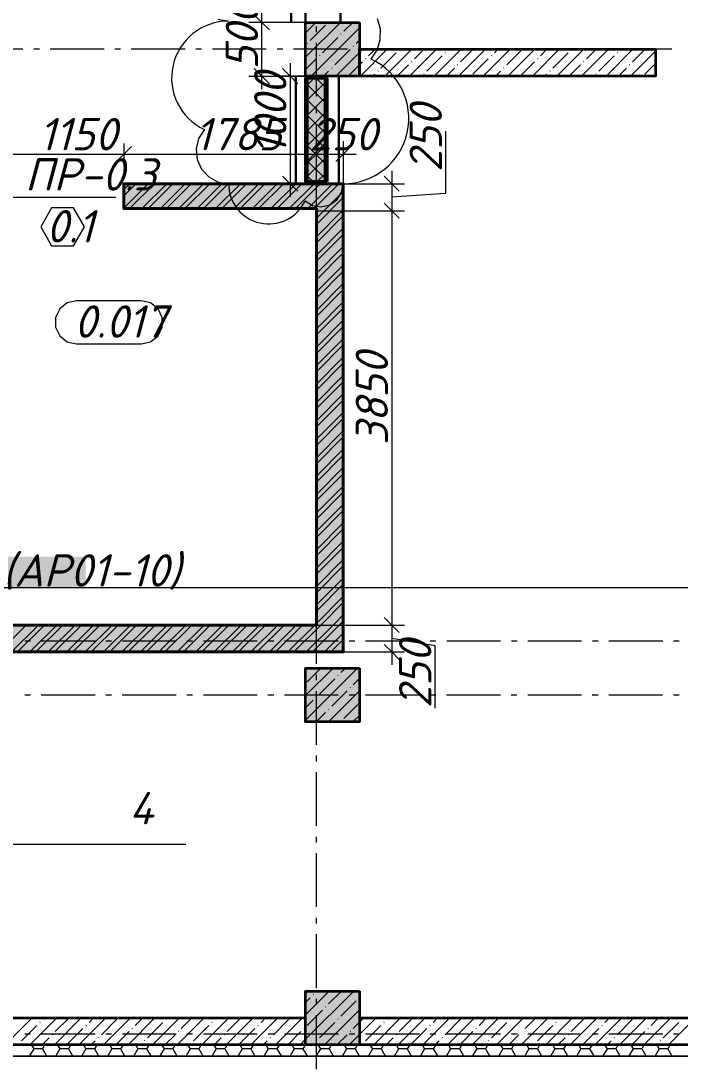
# Model space of a CAD drawing. Header units: millimetres. Extents: x -81576 to 1046824, y -248937 to 691537.
# Drawn here: x 189552 to 195671, y 535596 to 545334 of the extents above; entities that cross this region are included whole.
import ezdxf

# ---------------------------------------------------------------- set-up
doc = ezdxf.new("R2010")
doc.units = ezdxf.units.MM
for name, color, linetype, lineweight in [('0)', 6, 'Continuous', 30), ('0) расчет', 172, 'Continuous', 30), ('0) факт', 80, 'Continuous', 30), ('0.2) Шпаклевка подвала и баз и фин', 5, 'Continuous', 30)]:
    doc.layers.add(name, color=color, linetype=linetype, lineweight=lineweight)
doc.layers.add('PDF _Геометрия', color=7, linetype='Continuous', true_color=0x1d1d1d)
doc.layers.add('PDF _Сплошная заливка', color=7, linetype='Continuous', true_color=0xffffff)
doc.layers.add('PDF _Текст', color=7, linetype='Continuous')
doc.styles.add('PDF ISOCPEUR Italic', font='isocpeui.ttf')

msp = doc.modelspace()

# ---------------------------------------------------------------- hatches: boundary and pattern name
at = {"layer": '0)', "transparency": 33554559}
for points in [[(192207, 543841.5), (192207, 544801.5), (192194.5, 544801.5), (192194.5, 543841.5)], [(192219.5, 543841.5), (192219.5, 544801.5), (192207, 544801.5), (192207, 543841.5)], [(192369.5, 543841.5), (192369.5, 544801.5), (192219.5, 544801.5), (192219.5, 543841.5)], [(192382, 543841.5), (192382, 544801.5), (192369.5, 544801.5), (192369.5, 543841.5)], [(192394.5, 543841.5), (192394.5, 544801.5), (192382, 544801.5), (192382, 543841.5)]]:
    msp.add_hatch(color=256, dxfattribs=at).paths.add_polyline_path(points)
at = {"layer": 'PDF _Сплошная заливка', "true_color": 0x636466, "transparency": 33554559}
for points in [[(192194.5, 544821.5), (192694.5, 544821.5), (192694.5, 545321.5), (192194.5, 545321.5)], [(192294.5, 543591.5), (192294.5, 543821.5), (190508.1, 543821.5), (190508.1, 543591.5)], [(192294.5, 539721.5), (192544.5, 539721.5), (192544.5, 543821.5), (192294.5, 543821.5)], [(192544.5, 539471.5), (192544.5, 539721.5), (188194.5, 539721.5), (188194.5, 539471.5)], [(192194.5, 538821.5), (192694.5, 538821.5), (192694.5, 539321.5), (192194.5, 539321.5)], [(192194.5, 535821.5), (192694.5, 535821.5), (192694.5, 536321.5), (192194.5, 536321.5)]]:
    msp.add_hatch(color=251, dxfattribs=at).paths.add_polyline_path(points)

# ---------------------------------------------------------------- linework, layer by layer
at = {"layer": '0)', "lineweight": 9}
for points in [[(192294.5, 544631.5), (192294.5, 545131.5)], [(192207, 543841.5), (192207, 544801.5)], [(192219.5, 543841.5), (192219.5, 544801.5)], [(192369.5, 544757.1), (192219.5, 544607.1)], [(192369.5, 543841.5), (192369.5, 544801.5)], [(192382, 543841.5), (192382, 544801.5)], [(192219.5, 544733.2), (192369.5, 544583.2)], [(192369.5, 544615.6), (192219.5, 544465.6)], [(192219.5, 544591.8), (192369.5, 544441.8)]]:
    msp.add_lwpolyline(points, dxfattribs=at)
at = {"layer": '0)', "lineweight": 40}
msp.add_lwpolyline([(192394.5, 543841.5), (192194.5, 543841.5), (192194.5, 544801.5), (192394.5, 544801.5)], close=True, dxfattribs=at)
at = {"layer": '0) расчет'}
for points in [[(192194.5, 547821.5), (192194.5, 545321.5)], [(192194.5, 544821.5), (192194.5, 543821.5)]]:
    msp.add_lwpolyline(points, dxfattribs=at)
at = {"layer": '0) расчет', "color": 1, "lineweight": 9}
msp.add_lwpolyline([(191382, 545349.8), (191479.6, 545333.6, 0.801093), (191254.2, 544325.6), (191201.2, 544242), (191178, 544145.8), (191187, 544047.3), (191227.4, 543957), (191294.8, 543884.6), (191382, 543837.7), (191479.6, 543821.5, 0.801082), (192189.5, 543662.8), (192259.2, 543621.2), (192339.4, 543608.7), (192418.5, 543627.1), (192484.9, 543673.8), (192529.1, 543741.9), (192544.5, 543821.5, 0.801091), (192803.5, 544979.6), (192858.5, 545062.6), (192887.8, 545157.7), (192888.9, 545257.3), (192861.7, 545353)], format="xyb", dxfattribs=at)
at = {"layer": '0) факт'}
for points in [[(192194.5, 547821.5), (192194.5, 545321.5)], [(192194.5, 544821.5), (192194.5, 543821.5)]]:
    msp.add_lwpolyline(points, dxfattribs=at)
at = {"layer": '0.2) Шпаклевка подвала и баз и фин'}
for points in [[(192061.2, 545321.5), (192061.2, 547821.5)], [(192518.7, 545321.5), (192518.7, 547821.5)], [(192102.2, 543821.5), (192102.2, 544821.5)], [(192501.3, 543821.5), (192501.3, 544821.5)]]:
    msp.add_lwpolyline(points, dxfattribs=at)
at = {"layer": 'PDF _Геометрия', "color": 7, "lineweight": 13}
for points in [[(200304.5, 582548.4), (200304.5, 535821.5), (200304.5, 535711.5), (178294.5, 535711.5)], [(178294.5, 535719.5), (200296.5, 535719.5), (200296.5, 582548.4)]]:
    msp.add_lwpolyline(points, dxfattribs=at)
at = {"layer": 'PDF _Геометрия', "color": 7, "lineweight": 9}
for points in [[(178294.5, 535821.5), (200194.5, 535821.5), (200194.5, 582548.4)], [(178294.5, 535819.5), (200196.5, 535819.5), (200196.5, 582548.4)], [(191787.7, 544701.5), (191787.7, 545321.5), (191787.7, 547821.5), (191787.7, 548441.5)], [(192194.5, 545321.5), (191787.7, 545321.5), (191667.7, 545321.5)], [(191717.7, 545391.5), (191787.7, 545321.5), (191857.7, 545251.5)], [(192294.5, 545231.5), (192294.5, 545284.4)], [(189570.2, 545071.5), (189070.2, 545071.5)], [(189723.2, 545071.5), (189670.2, 545071.5)], [(190323.2, 545071.5), (189823.2, 545071.5)], [(190476.1, 545071.5), (190423.2, 545071.5)], [(191076.1, 545071.5), (190576.1, 545071.5)], [(191229, 545071.5), (191176.1, 545071.5)], [(191829, 545071.5), (191329, 545071.5)], [(191981.9, 545071.5), (191929, 545071.5)], [(192581.9, 545071.5), (192081.9, 545071.5)], [(192734.8, 545071.5), (192681.9, 545071.5)], [(193334.8, 545071.5), (192834.8, 545071.5)], [(193487.7, 545071.5), (193434.8, 545071.5)], [(194087.7, 545071.5), (193587.7, 545071.5)], [(194240.7, 545071.5), (194187.7, 545071.5)], [(194840.7, 545071.5), (194340.7, 545071.5)], [(194993.6, 545071.5), (194940.7, 545071.5)], [(195593.6, 545071.5), (195093.6, 545071.5)], [(192050.8, 544941.5), (192050.8, 543701.5)], [(191717.7, 544891.5), (191787.7, 544821.5), (191857.7, 544751.5)], [(192120.8, 544751.5), (192050.8, 544821.5), (191980.8, 544891.5)], [(191667.7, 544821.5), (191787.7, 544821.5), (192194.5, 544821.5), (192050.8, 544821.5), (191930.8, 544821.5)], [(192294.5, 544478.6), (192294.5, 544531.5)], [(192294.5, 543878.6), (192294.5, 544378.6)], [(193494.5, 544309.9), (193494.5, 543730.7), (192993.9, 543696.5)], [(190578.1, 544167.6), (190508.1, 544097.6), (190438.1, 544027.6)], [(190508.1, 544196.6), (190508.1, 544097.6), (190508.1, 543977.6)], [(192364.5, 544167.6), (192294.5, 544097.6), (192224.5, 544027.6)], [(192294.5, 543591.5), (192294.5, 544097.6), (192294.5, 544217.6)], [(192614.5, 544167.6), (192544.5, 544097.6), (192474.5, 544027.6)], [(192544.5, 544217.6), (192544.5, 544097.6), (192544.5, 543821.5), (192993.9, 543821.5), (193113.9, 543821.5)], [(188074.5, 544097.6), (189358.1, 544097.6), (190508.1, 544097.6), (192294.5, 544097.6), (192664.5, 544097.6)], [(192120.8, 543751.5), (192050.8, 543821.5), (191980.8, 543891.5)], [(193063.9, 543751.5), (192993.9, 543821.5), (192923.9, 543891.5)], [(192993.9, 543941.5), (192993.9, 543571.5), (192993.9, 539721.5), (192993.9, 539351.5)], [(192149.8, 543821.5), (192050.8, 543821.5), (191930.8, 543821.5)], [(192294.5, 543725.6), (192294.5, 543778.6)], [(189433.1, 543696.5), (190433.1, 543696.5)], [(192294.5, 543125.6), (192294.5, 543625.6)], [(192294.5, 543571.5), (192993.9, 543571.5), (193113.9, 543571.5)], [(193063.9, 543501.5), (192993.9, 543571.5), (192923.9, 543641.5)], [(192294.5, 542972.7), (192294.5, 543025.6)], [(192294.5, 542372.7), (192294.5, 542872.7)], [(192294.5, 542219.8), (192294.5, 542272.7)], [(192294.5, 541619.8), (192294.5, 542119.8)], [(192294.5, 541466.9), (192294.5, 541519.8)], [(192294.5, 540866.9), (192294.5, 541366.9)], [(192294.5, 540714), (192294.5, 540766.9)], [(192294.5, 540114), (192294.5, 540614)], [(192294.5, 539961), (192294.5, 540014)], [(192294.5, 539361), (192294.5, 539861)], [(193063.9, 539651.5), (192993.9, 539721.5), (192923.9, 539791.5)], [(192294.5, 539721.5), (192993.9, 539721.5), (193113.9, 539721.5)], [(193396.2, 538950.3), (193396.2, 539529.6), (192993.9, 539596.5)], [(189639.9, 539571.5), (189587, 539571.5)], [(190239.9, 539571.5), (189739.9, 539571.5)], [(190392.8, 539571.5), (190339.9, 539571.5)], [(190992.8, 539571.5), (190492.8, 539571.5)], [(191145.7, 539571.5), (191092.8, 539571.5)], [(191745.7, 539571.5), (191245.7, 539571.5)], [(191898.7, 539571.5), (191845.7, 539571.5)], [(192498.7, 539571.5), (191998.7, 539571.5)], [(192651.6, 539571.5), (192598.7, 539571.5)], [(193251.6, 539571.5), (192751.6, 539571.5)], [(193063.9, 539401.5), (192993.9, 539471.5), (192923.9, 539541.5)], [(193404.5, 539571.5), (193351.6, 539571.5)], [(194004.5, 539571.5), (193504.5, 539571.5)], [(194157.4, 539571.5), (194104.5, 539571.5)], [(194757.4, 539571.5), (194257.4, 539571.5)], [(194910.3, 539571.5), (194857.4, 539571.5)], [(195510.3, 539571.5), (195010.3, 539571.5)], [(195663.2, 539571.5), (195610.3, 539571.5)], [(192544.5, 539471.5), (192993.9, 539471.5), (193113.9, 539471.5)], [(192294.5, 539208.1), (192294.5, 539261)], [(192294.5, 538608.1), (192294.5, 539108.1)], [(189639, 539071.5), (189586.1, 539071.5)], [(190239, 539071.5), (189739, 539071.5)], [(190391.9, 539071.5), (190339, 539071.5)], [(190991.9, 539071.5), (190491.9, 539071.5)], [(191144.9, 539071.5), (191091.9, 539071.5)], [(191744.9, 539071.5), (191244.9, 539071.5)], [(191897.8, 539071.5), (191844.9, 539071.5)], [(192497.8, 539071.5), (191997.8, 539071.5)], [(192650.7, 539071.5), (192597.8, 539071.5)], [(193250.7, 539071.5), (192750.7, 539071.5)], [(193403.6, 539071.5), (193350.7, 539071.5)], [(194003.6, 539071.5), (193503.6, 539071.5)], [(194156.5, 539071.5), (194103.6, 539071.5)], [(194756.5, 539071.5), (194256.5, 539071.5)], [(194909.4, 539071.5), (194856.5, 539071.5)], [(195509.4, 539071.5), (195009.4, 539071.5)], [(195662.4, 539071.5), (195609.4, 539071.5)], [(192294.5, 538455.2), (192294.5, 538508.1)], [(192294.5, 537855.2), (192294.5, 538355.2)], [(192294.5, 537702.3), (192294.5, 537755.2)], [(192294.5, 537102.3), (192294.5, 537602.3)], [(192294.5, 536949.4), (192294.5, 537002.3)], [(192294.5, 536349.4), (192294.5, 536849.4)], [(192294.5, 536196.5), (192294.5, 536249.4)], [(192294.5, 535596.5), (192294.5, 536096.5)], [(189639.9, 535921.5), (189587, 535921.5)], [(190239.9, 535921.5), (189739.9, 535921.5)], [(190392.8, 535921.5), (190339.9, 535921.5)], [(190992.8, 535921.5), (190492.8, 535921.5)], [(191145.7, 535921.5), (191092.8, 535921.5)], [(191745.7, 535921.5), (191245.7, 535921.5)], [(191898.7, 535921.5), (191845.7, 535921.5)], [(192498.7, 535921.5), (191998.7, 535921.5)], [(192651.6, 535921.5), (192598.7, 535921.5)], [(193251.6, 535921.5), (192751.6, 535921.5)], [(193404.5, 535921.5), (193351.6, 535921.5)], [(194004.5, 535921.5), (193504.5, 535921.5)], [(194157.4, 535921.5), (194104.5, 535921.5)], [(194757.4, 535921.5), (194257.4, 535921.5)], [(194910.3, 535921.5), (194857.4, 535921.5)], [(195510.3, 535921.5), (195010.3, 535921.5)], [(195663.2, 535921.5), (195610.3, 535921.5)]]:
    msp.add_lwpolyline(points, dxfattribs=at)
at = {"layer": 'PDF _Геометрия', "lineweight": 9}
for points in [[(192290.6, 545321.5), (192194.5, 545225.5)], [(192518.7, 545321.5), (192194.5, 544997.4)], [(192632.7, 545321.5), (192550.4, 545239.2)], [(192379.4, 545296.3), (192236.8, 545153.7)], [(192694.5, 545269.3), (192246.8, 544821.5)], [(192210.7, 545127.6), (192208.3, 545125.2)], [(192493.4, 545182.2), (192350.9, 545039.7)], [(192524.3, 545213.1), (192521.9, 545210.7)], [(192694.5, 545155.2), (192664.5, 545125.2)], [(192607.5, 545068.2), (192464.9, 544925.6)], [(192724.9, 545071.5), (192694.5, 545041.2), (192474.9, 544821.5)], [(192638.3, 545099.1), (192636, 545096.7)], [(192953, 545071.5), (192703, 544821.5)], [(192838.9, 545071.5), (192778.5, 545011.1)], [(193035.2, 545039.7), (192892.6, 544897.1)], [(193181.1, 545071.5), (192931.1, 544821.5)], [(193066, 545070.5), (193063.7, 545068.2)], [(193409.2, 545071.5), (193159.2, 544821.5)], [(193295.1, 545071.5), (193206.2, 544982.6)], [(193637.3, 545071.5), (193387.3, 544821.5)], [(193493.7, 545042), (193491.3, 545039.7)], [(193523.2, 545071.5), (193519.9, 545068.2)], [(193865.4, 545071.5), (193615.4, 544821.5)], [(193751.3, 545071.5), (193633.9, 544954.1)], [(194093.5, 545071.5), (193843.5, 544821.5)], [(193979.4, 545071.5), (193947.5, 545039.7)], [(194204.2, 545068.2), (194061.6, 544925.6)], [(194321.6, 545071.5), (194071.6, 544821.5)], [(194549.7, 545071.5), (194299.7, 544821.5)], [(194435.6, 545071.5), (194375.2, 545011.1)], [(194631.8, 545039.7), (194489.3, 544897.1)], [(194777.8, 545071.5), (194527.8, 544821.5)], [(194662.7, 545070.5), (194660.4, 545068.2)], [(195005.9, 545071.5), (194755.9, 544821.5)], [(194891.8, 545071.5), (194802.9, 544982.6)], [(195234, 545071.5), (194984, 544821.5)], [(195090.4, 545042), (195088, 545039.7)], [(195119.9, 545071.5), (195116.6, 545068.2)], [(195444.5, 545054), (195212.1, 544821.5)], [(195348, 545071.5), (195230.6, 544954.1)], [(192293.8, 544982.6), (192194.5, 544883.3)], [(192324.7, 545013.5), (192322.3, 545011.1)], [(192721.5, 544954.1), (192694.5, 544927.1), (192588.9, 544821.5)], [(192752.4, 544985), (192750, 544982.6)], [(193180.1, 544956.5), (193177.7, 544954.1)], [(193462.8, 545011.1), (193320.3, 544868.6)], [(193890.5, 544982.6), (193748, 544840.1)], [(193921.4, 545013.5), (193919, 545011.1)], [(194318.2, 544954.1), (194185.6, 544821.5)], [(194349.1, 544985), (194346.7, 544982.6)], [(194776.8, 544956.5), (194774.4, 544954.1)], [(195059.5, 545011.1), (194917, 544868.6)], [(195444.5, 544939.9), (195344.7, 544840.1)], [(192407.9, 544868.6), (192360.8, 544821.5)], [(192438.8, 544899.5), (192436.4, 544897.1)], [(192835.6, 544840.1), (192817, 544821.5)], [(192866.5, 544871), (192864.1, 544868.6)], [(193149.2, 544925.6), (193045.1, 544821.5)], [(193294.1, 544842.4), (193291.8, 544840.1)], [(193576.9, 544897.1), (193501.3, 544821.5)], [(193607.8, 544928), (193605.4, 544925.6)], [(194004.6, 544868.6), (193957.5, 544821.5)], [(194035.5, 544899.5), (194033.1, 544897.1)], [(194432.3, 544840.1), (194413.7, 544821.5)], [(194463.1, 544871), (194460.8, 544868.6)], [(194745.9, 544925.6), (194641.8, 544821.5)], [(194890.8, 544842.4), (194888.5, 544840.1)], [(195173.6, 544897.1), (195098, 544821.5)], [(195204.5, 544928), (195202.1, 544925.6)], [(192272.6, 544801.5), (192219.5, 544748.5)], [(192292.6, 544801.5), (192369.5, 544724.7)], [(195444.5, 544825.9), (195440.2, 544821.5)], [(192369.5, 544474.2), (192219.5, 544324.2)], [(192219.5, 544450.4), (192369.5, 544300.4)], [(192369.5, 544332.8), (192219.5, 544182.8)], [(192219.5, 544309), (192369.5, 544159)], [(192369.5, 544191.4), (192219.5, 544041.4)], [(192219.5, 544167.6), (192369.5, 544017.6)], [(192369.5, 544049.9), (192219.5, 543899.9)], [(192219.5, 544026.1), (192369.5, 543876.1)], [(192219.5, 543884.7), (192262.7, 543841.5)], [(192369.5, 543908.5), (192302.5, 543841.5)], [(192221.2, 539321.5), (192194.5, 539294.9)], [(192449.3, 539321.5), (192194.5, 539066.8)], [(192677.4, 539321.5), (192194.5, 538838.7)], [(192335.2, 539321.5), (192208.3, 539194.6)], [(192563.3, 539321.5), (192521.9, 539280.2)], [(192464.9, 539223.1), (192322.3, 539080.6)], [(192495.8, 539254), (192493.4, 539251.7)], [(192694.5, 539224.7), (192636, 539166.1)], [(192694.5, 539110.6), (192405.5, 538821.5)], [(192579, 539109.1), (192436.4, 538966.5)], [(192609.8, 539140), (192607.5, 539137.6)], [(192265.3, 539023.6), (192194.5, 538952.8)], [(192296.2, 539054.4), (192293.8, 539052.1)], [(192693, 538995), (192550.4, 538852.5)], [(192379.4, 538909.5), (192291.4, 538821.5)], [(192410.3, 538940.4), (192407.9, 538938)], [(192524.3, 538826.3), (192521.9, 538824)], [(192694.5, 538882.5), (192633.6, 538821.5)], [(192642.6, 536321.5), (192194.5, 535873.4), (192142.6, 535821.5)], [(192414.5, 536321.5), (192194.5, 536101.5)], [(192267.7, 536288.7), (192265.3, 536286.4)], [(192300.5, 536321.5), (192293.8, 536314.9)], [(192528.6, 536321.5), (192407.9, 536200.8)], [(192236.8, 536257.9), (192194.5, 536215.6)], [(192381.7, 536174.7), (192379.4, 536172.3)], [(192664.5, 536229.3), (192521.9, 536086.8)], [(192694.5, 536259.4), (192693, 536257.9)], [(189655.5, 536071.5), (189405.5, 535821.5)], [(189883.6, 536071.5), (189633.6, 535821.5)], [(189769.5, 536071.5), (189756.2, 536058.3)], [(190111.7, 536071.5), (189861.6, 535821.5)], [(189997.6, 536071.5), (189870.3, 535944.2)], [(190339.8, 536071.5), (190089.8, 535821.5)], [(190225.7, 536071.5), (190183.9, 536029.8)], [(190567.9, 536071.5), (190317.9, 535821.5)], [(190795.9, 536071.5), (190545.9, 535821.5)], [(190681.9, 536071.5), (190611.6, 536001.2)], [(191024, 536071.5), (190774, 535821.5)], [(191252.1, 536071.5), (191002.1, 535821.5)], [(191138.1, 536071.5), (191039.3, 535972.7)], [(191480.2, 536071.5), (191230.2, 535821.5)], [(191366.2, 536071.5), (191352.9, 536058.3)], [(191708.3, 536071.5), (191458.3, 535821.5)], [(191594.3, 536071.5), (191467, 535944.2)], [(191936.4, 536071.5), (191686.4, 535821.5)], [(191822.4, 536071.5), (191780.6, 536029.8)], [(192164.5, 536071.5), (191914.5, 535821.5)], [(192350.9, 536143.8), (192208.3, 536001.2)], [(192694.5, 536145.3), (192370.7, 535821.5)], [(192848.8, 536071.5), (192694.5, 535917.2), (192598.8, 535821.5)], [(192734.8, 536071.5), (192694.5, 536031.3), (192636, 535972.7)], [(193076.9, 536071.5), (192826.9, 535821.5)], [(192962.9, 536071.5), (192949.6, 536058.3)], [(193305, 536071.5), (193055, 535821.5)], [(193191, 536071.5), (193063.7, 535944.2)], [(193533.1, 536071.5), (193283.1, 535821.5)], [(193419.1, 536071.5), (193377.3, 536029.8)], [(193761.2, 536071.5), (193511.2, 535821.5)], [(193989.3, 536071.5), (193739.3, 535821.5)], [(193875.3, 536071.5), (193805, 536001.2)], [(194217.4, 536071.5), (193967.4, 535821.5)], [(194445.5, 536071.5), (194195.5, 535821.5)], [(194331.5, 536071.5), (194232.7, 535972.7)], [(194673.6, 536071.5), (194423.6, 535821.5)], [(194559.6, 536071.5), (194546.3, 536058.3)], [(194901.7, 536071.5), (194651.7, 535821.5)], [(194787.7, 536071.5), (194660.4, 535944.2)], [(195129.8, 536071.5), (194879.8, 535821.5)], [(195015.8, 536071.5), (194974, 536029.8)], [(195357.9, 536071.5), (195107.9, 535821.5)], [(195586, 536071.5), (195336, 535821.5)], [(195472, 536071.5), (195401.7, 536001.2)], [(195814.1, 536071.5), (195564.1, 535821.5)], [(189699.2, 536001.2), (189556.6, 535858.7)], [(189730.1, 536032.1), (189727.7, 536029.8)], [(190126.9, 535972.7), (189984.3, 535830.2)], [(190157.8, 536003.6), (190155.4, 536001.2)], [(190440.5, 536058.3), (190298, 535915.7)], [(190585.5, 535975.1), (190583.1, 535972.7)], [(190868.2, 536029.8), (190725.7, 535887.2)], [(190899.1, 536060.6), (190896.7, 536058.3)], [(191295.9, 536001.2), (191153.3, 535858.7)], [(191326.8, 536032.1), (191324.4, 536029.8)], [(191723.6, 535972.7), (191581, 535830.2)], [(191754.5, 536003.6), (191752.1, 536001.2)], [(192037.2, 536058.3), (191894.7, 535915.7)], [(192182.2, 535975.1), (192179.8, 535972.7)], [(192464.9, 536029.8), (192322.3, 535887.2)], [(192495.8, 536060.6), (192493.4, 536058.3)], [(192892.6, 536001.2), (192750, 535858.7)], [(192923.5, 536032.1), (192921.1, 536029.8)], [(193320.3, 535972.7), (193177.7, 535830.2)], [(193351.2, 536003.6), (193348.8, 536001.2)], [(193633.9, 536058.3), (193491.3, 535915.7)], [(193778.8, 535975.1), (193776.5, 535972.7)], [(194061.6, 536029.8), (193919, 535887.2)], [(194092.5, 536060.6), (194090.1, 536058.3)], [(194489.3, 536001.2), (194346.7, 535858.7)], [(194520.2, 536032.1), (194517.8, 536029.8)], [(194917, 535972.7), (194774.4, 535830.2)], [(194947.8, 536003.6), (194945.5, 536001.2)], [(195230.6, 536058.3), (195088, 535915.7)], [(195375.5, 535975.1), (195373.2, 535972.7)], [(195658.3, 536029.8), (195515.7, 535887.2)], [(189813.3, 535887.2), (189747.6, 535821.5)], [(189844.1, 535918.1), (189841.8, 535915.7)], [(190271.8, 535889.6), (190269.5, 535887.2)], [(190554.6, 535944.2), (190431.9, 535821.5)], [(190982.3, 535915.7), (190888.1, 535821.5)], [(191013.1, 535946.6), (191010.8, 535944.2)], [(191410, 535887.2), (191344.3, 535821.5)], [(191440.8, 535918.1), (191438.5, 535915.7)], [(191868.5, 535889.6), (191866.1, 535887.2)], [(192151.3, 535944.2), (192028.6, 535821.5)], [(192579, 535915.7), (192484.8, 535821.5)], [(192609.8, 535946.6), (192607.5, 535944.2)], [(193006.6, 535887.2), (192941, 535821.5)], [(193037.5, 535918.1), (193035.2, 535915.7)], [(193465.2, 535889.6), (193462.8, 535887.2)], [(193748, 535944.2), (193625.3, 535821.5)], [(194175.6, 535915.7), (194081.5, 535821.5)], [(194206.5, 535946.6), (194204.2, 535944.2)], [(194603.3, 535887.2), (194537.7, 535821.5)], [(194634.2, 535918.1), (194631.8, 535915.7)], [(195061.9, 535889.6), (195059.5, 535887.2)], [(195344.7, 535944.2), (195222, 535821.5)], [(189670.1, 535785), (189632.3, 535719.5)], [(189650.2, 535819.5), (189670.1, 535784.9)], [(189750.8, 535785), (189670.1, 535785)], [(189770.7, 535819.5), (189750.8, 535785)], [(189750.8, 535784.9), (189788.5, 535719.5)], [(189912.1, 535785), (189874.3, 535719.5)], [(189892.1, 535819.5), (189912.1, 535784.9)], [(189992.7, 535785), (189912.1, 535785)], [(190012.7, 535819.5), (189992.7, 535785)], [(189992.7, 535784.9), (190030.5, 535719.5)], [(190154, 535785), (190116.2, 535719.5)], [(190134, 535819.5), (190154, 535784.9)], [(190234.7, 535785), (190154, 535785)], [(190240.9, 535858.7), (190203.8, 535821.5)], [(190254.6, 535819.5), (190234.6, 535785)], [(190234.6, 535784.9), (190272.4, 535719.5)], [(190395.9, 535785), (190358.2, 535719.5)], [(190376, 535819.5), (190395.9, 535784.9)], [(190476.6, 535785), (190395.9, 535785)], [(190496.5, 535819.5), (190476.6, 535785)], [(190476.6, 535784.9), (190514.3, 535719.5)], [(190637.9, 535785), (190600.1, 535719.5)], [(190617.9, 535819.5), (190637.9, 535784.9)], [(190718.5, 535785), (190637.9, 535785)], [(190668.6, 535830.2), (190660, 535821.5)], [(190699.5, 535861.1), (190697.1, 535858.7)], [(190738.5, 535819.5), (190718.5, 535785)], [(190718.5, 535784.9), (190756.3, 535719.5)], [(190879.8, 535785), (190842, 535719.5)], [(190859.8, 535819.5), (190879.8, 535784.9)], [(190960.5, 535785), (190879.8, 535785)], [(190980.4, 535819.5), (190960.4, 535785)], [(190960.4, 535784.9), (190998.2, 535719.5)], [(191121.7, 535785), (191084, 535719.5)], [(191101.8, 535819.5), (191121.7, 535784.9)], [(191202.4, 535785), (191121.8, 535785)], [(191127.2, 535832.5), (191124.8, 535830.2)], [(191222.3, 535819.5), (191202.4, 535785)], [(191202.4, 535784.9), (191240.1, 535719.5)], [(191363.7, 535785), (191325.9, 535719.5)], [(191343.7, 535819.5), (191363.7, 535784.9)], [(191444.3, 535785), (191363.7, 535785)], [(191464.3, 535819.5), (191444.3, 535785)], [(191444.3, 535784.9), (191482.1, 535719.5)], [(191605.6, 535785), (191567.8, 535719.5)], [(191585.6, 535819.5), (191605.6, 535784.9)], [(191686.3, 535785), (191605.6, 535785)], [(191706.2, 535819.5), (191686.3, 535785)], [(191686.3, 535784.9), (191724, 535719.5)], [(191837.6, 535858.7), (191800.5, 535821.5)], [(191847.5, 535785), (191809.8, 535719.5)], [(191827.6, 535819.5), (191847.5, 535784.9)], [(191928.2, 535785), (191847.6, 535785)], [(191948.1, 535819.5), (191928.2, 535785)], [(191928.2, 535784.9), (191966, 535719.5)], [(192089.5, 535785), (192051.7, 535719.5)], [(192069.5, 535819.5), (192089.5, 535784.9)], [(192170.1, 535785), (192089.5, 535785)], [(192190.1, 535819.5), (192170.1, 535785)], [(192170.1, 535784.9), (192207.9, 535719.5)], [(192265.3, 535830.2), (192256.7, 535821.5)], [(192331.4, 535785), (192293.6, 535719.5)], [(192296.2, 535861.1), (192293.8, 535858.7)], [(192311.4, 535819.5), (192331.4, 535784.9)], [(192412.1, 535785), (192331.4, 535785)], [(192432, 535819.5), (192412.1, 535785)], [(192412.1, 535784.9), (192449.8, 535719.5)], [(192573.3, 535785), (192535.6, 535719.5)], [(192553.4, 535819.5), (192573.3, 535784.9)], [(192654, 535785), (192573.4, 535785)], [(192674, 535819.5), (192654, 535785)], [(192654, 535784.9), (192691.8, 535719.5)], [(192723.9, 535832.5), (192721.5, 535830.2)], [(192815.3, 535785), (192777.5, 535719.5)], [(192795.3, 535819.5), (192815.3, 535784.9)], [(192895.9, 535785), (192815.3, 535785)], [(192915.9, 535819.5), (192895.9, 535785)], [(192895.9, 535784.9), (192933.7, 535719.5)], [(193057.2, 535785), (193019.4, 535719.5)], [(193037.2, 535819.5), (193057.2, 535784.9)], [(193137.9, 535785), (193057.2, 535785)], [(193157.8, 535819.5), (193137.9, 535785)], [(193137.9, 535784.9), (193175.6, 535719.5)], [(193299.2, 535785), (193261.4, 535719.5)], [(193279.2, 535819.5), (193299.2, 535784.9)], [(193379.8, 535785), (193299.2, 535785)], [(193399.8, 535819.5), (193379.8, 535785)], [(193379.8, 535784.9), (193417.6, 535719.5)], [(193434.3, 535858.7), (193397.2, 535821.5)], [(193541.1, 535785), (193503.3, 535719.5)], [(193521.1, 535819.5), (193541.1, 535784.9)], [(193621.8, 535785), (193541.1, 535785)], [(193641.7, 535819.5), (193621.7, 535785)], [(193621.7, 535784.9), (193659.5, 535719.5)], [(193783, 535785), (193745.2, 535719.5)], [(193763.1, 535819.5), (193783, 535784.9)], [(193863.7, 535785), (193783, 535785)], [(193862, 535830.2), (193853.4, 535821.5)], [(193883.6, 535819.5), (193863.7, 535785)], [(193863.7, 535784.9), (193901.4, 535719.5)], [(193892.9, 535861.1), (193890.5, 535858.7)], [(194025, 535785), (193987.2, 535719.5)], [(194005, 535819.5), (194025, 535784.9)], [(194105.6, 535785), (194025, 535785)], [(194125.6, 535819.5), (194105.6, 535785)], [(194105.6, 535784.9), (194143.4, 535719.5)], [(194266.9, 535785), (194229.1, 535719.5)], [(194246.9, 535819.5), (194266.9, 535784.9)], [(194347.6, 535785), (194266.9, 535785)], [(194320.6, 535832.5), (194318.2, 535830.2)], [(194367.5, 535819.5), (194347.5, 535785)], [(194347.5, 535784.9), (194385.3, 535719.5)], [(194508.8, 535785), (194471.1, 535719.5)], [(194488.9, 535819.5), (194508.8, 535784.9)], [(194589.5, 535785), (194508.8, 535785)], [(194609.4, 535819.5), (194589.5, 535785)], [(194589.5, 535784.9), (194627.2, 535719.5)], [(194750.8, 535785), (194713, 535719.5)], [(194730.8, 535819.5), (194750.8, 535784.9)], [(194831.4, 535785), (194750.8, 535785)], [(194851.4, 535819.5), (194831.4, 535785)], [(194831.4, 535784.9), (194869.2, 535719.5)], [(194992.7, 535785), (194954.9, 535719.5)], [(194972.7, 535819.5), (194992.7, 535784.9)], [(195073.4, 535785), (194992.7, 535785)], [(195031, 535858.7), (194993.9, 535821.5)], [(195093.3, 535819.5), (195073.3, 535785)], [(195073.3, 535784.9), (195111.1, 535719.5)], [(195234.6, 535785), (195196.9, 535719.5)], [(195214.7, 535819.5), (195234.6, 535784.9)], [(195315.3, 535785), (195234.7, 535785)], [(195335.2, 535819.5), (195315.3, 535785)], [(195315.3, 535784.9), (195353, 535719.5)], [(195476.6, 535785), (195438.8, 535719.5)], [(195458.7, 535830.2), (195450.1, 535821.5)], [(195456.6, 535819.5), (195476.6, 535784.9)], [(195557.2, 535785), (195476.6, 535785)], [(195489.6, 535861.1), (195487.2, 535858.7)], [(195577.2, 535819.5), (195557.2, 535785)], [(195557.2, 535784.9), (195595, 535719.5)]]:
    msp.add_lwpolyline(points, dxfattribs=at)
at = {"layer": 'PDF _Геометрия', "color": 7, "lineweight": 35}
for points in [[(192694.5, 545321.5), (192694.5, 544821.5), (192194.5, 544821.5), (192194.5, 545321.5)], [(192694.5, 544821.5), (192694.5, 545071.5), (195444.5, 545071.5), (195444.5, 544821.5)], [(192694.5, 539321.5), (192694.5, 538821.5), (192194.5, 538821.5), (192194.5, 539321.5)], [(192694.5, 536321.5), (192694.5, 535821.5), (192194.5, 535821.5), (192194.5, 536321.5)]]:
    msp.add_lwpolyline(points, close=True, dxfattribs=at)
for points in [[(192694.5, 536071.5), (199694.5, 536071.5), (199694.5, 535821.5), (188194.5, 535821.5), (180349.5, 535821.5), (180349.5, 536071.5), (187944.5, 536071.5), (187944.5, 539471.5), (182744.5, 539471.5), (182494.5, 539471.5), (182494.5, 543571.5), (182214.5, 543571.5), (182214.5, 543821.5), (182744.5, 543821.5), (182744.5, 543571.5), (182744.5, 542671.5), (184444.5, 542671.5), (184444.5, 543821.5), (184694.5, 543821.5), (187944.5, 543821.5), (188194.5, 543821.5)], [(188444.5, 536071.5), (192194.5, 536071.5)]]:
    msp.add_lwpolyline(points, dxfattribs=at)
at = {"layer": 'PDF _Геометрия', "color": 16, "lineweight": 40, "true_color": 0x800000}
msp.add_lwpolyline([(188194.5, 539721.5), (192294.5, 539721.5), (192294.5, 543591.5), (190508.1, 543591.5), (190508.1, 543821.5), (192294.5, 543821.5), (192544.5, 543821.5), (192544.5, 539721.5), (192544.5, 539471.5), (188194.5, 539471.5)], dxfattribs=at)
at = {"layer": 'PDF _Геометрия', "color": 24, "lineweight": 9, "true_color": 0x8e1d1d}
for points in [[(190562.5, 543821.5), (190508.1, 543767.2)], [(190733.6, 543821.5), (190508.1, 543596.1)], [(190619.5, 543821.5), (190508.1, 543710.1)], [(190790.6, 543821.5), (190560.6, 543591.5)], [(190904.6, 543821.5), (190674.6, 543591.5)], [(190961.7, 543821.5), (190731.7, 543591.5)], [(191075.7, 543821.5), (190845.7, 543591.5)], [(191132.7, 543821.5), (190902.7, 543591.5)], [(191246.8, 543821.5), (191016.8, 543591.5)], [(191303.8, 543821.5), (191073.8, 543591.5)], [(191417.9, 543821.5), (191187.9, 543591.5)], [(191474.9, 543821.5), (191244.9, 543591.5)], [(191588.9, 543821.5), (191358.9, 543591.5)], [(191646, 543821.5), (191416, 543591.5)], [(191760, 543821.5), (191530, 543591.5)], [(191817, 543821.5), (191587, 543591.5)], [(191931.1, 543821.5), (191701.1, 543591.5)], [(191988.1, 543821.5), (191758.1, 543591.5)], [(192102.2, 543821.5), (191872.2, 543591.5)], [(192159.2, 543821.5), (191929.2, 543591.5)], [(192273.2, 543821.5), (192043.2, 543591.5)], [(192330.3, 543821.5), (192294.5, 543785.8), (192100.3, 543591.5)], [(192444.3, 543821.5), (192294.5, 543671.7), (192214.3, 543591.5)], [(192501.3, 543821.5), (192294.5, 543614.7), (192271.3, 543591.5)], [(192544.5, 543750.7), (192294.5, 543500.7)], [(192544.5, 543693.7), (192294.5, 543443.7)], [(192544.5, 543579.6), (192294.5, 543329.6)], [(192544.5, 543522.6), (192294.5, 543272.6)], [(192544.5, 543408.5), (192294.5, 543158.5)], [(192544.5, 543351.5), (192294.5, 543101.5)], [(192544.5, 543237.5), (192294.5, 542987.5)], [(192544.5, 543180.4), (192294.5, 542930.4)], [(192544.5, 543066.4), (192294.5, 542816.4)], [(192544.5, 543009.4), (192294.5, 542759.4)], [(192544.5, 542895.3), (192294.5, 542645.3)], [(192544.5, 542838.3), (192294.5, 542588.3)], [(192544.5, 542724.2), (192294.5, 542474.2)], [(192544.5, 542667.2), (192294.5, 542417.2)], [(192544.5, 542553.2), (192294.5, 542303.2)], [(192544.5, 542496.1), (192294.5, 542246.1)], [(192544.5, 542382.1), (192294.5, 542132.1)], [(192544.5, 542325.1), (192294.5, 542075.1)], [(192544.5, 542211), (192294.5, 541961)], [(192544.5, 542154), (192294.5, 541904)], [(192544.5, 542039.9), (192294.5, 541789.9)], [(192544.5, 541982.9), (192294.5, 541732.9)], [(192544.5, 541868.9), (192294.5, 541618.9)], [(192544.5, 541811.8), (192294.5, 541561.8)], [(192544.5, 541697.8), (192294.5, 541447.8)], [(192544.5, 541640.8), (192294.5, 541390.8)], [(192544.5, 541526.7), (192294.5, 541276.7)], [(192544.5, 541469.7), (192294.5, 541219.7)], [(192544.5, 541355.6), (192294.5, 541105.6)], [(192544.5, 541298.6), (192294.5, 541048.6)], [(192544.5, 541184.6), (192294.5, 540934.6)], [(192544.5, 541127.5), (192294.5, 540877.5)], [(192544.5, 541013.5), (192294.5, 540763.5)], [(192544.5, 540956.5), (192294.5, 540706.5)], [(192544.5, 540842.4), (192294.5, 540592.4)], [(192544.5, 540785.4), (192294.5, 540535.4)], [(192544.5, 540671.3), (192294.5, 540421.3)], [(192544.5, 540614.3), (192294.5, 540364.3)], [(192544.5, 540500.3), (192294.5, 540250.3)], [(192544.5, 540443.2), (192294.5, 540193.2)], [(192544.5, 540329.2), (192294.5, 540079.2)], [(192544.5, 540272.2), (192294.5, 540022.2)], [(192544.5, 540158.1), (192294.5, 539908.1)], [(192544.5, 540101.1), (192294.5, 539851.1)], [(192544.5, 539987), (192294.5, 539737)], [(192544.5, 539930), (192336, 539721.5), (192086, 539471.5)], [(192544.5, 539816), (192450.1, 539721.5), (192200.1, 539471.5)], [(189598.9, 539721.5), (189348.9, 539471.5)], [(189712.9, 539721.5), (189462.9, 539471.5)], [(189769.9, 539721.5), (189519.9, 539471.5)], [(189884, 539721.5), (189634, 539471.5)], [(189941, 539721.5), (189691, 539471.5)], [(190055.1, 539721.5), (189805.1, 539471.5)], [(190112.1, 539721.5), (189862.1, 539471.5)], [(190226.1, 539721.5), (189976.1, 539471.5)], [(190283.1, 539721.5), (190033.1, 539471.5)], [(190397.2, 539721.5), (190147.2, 539471.5)], [(190454.2, 539721.5), (190204.2, 539471.5)], [(190568.3, 539721.5), (190318.3, 539471.5)], [(190625.3, 539721.5), (190375.3, 539471.5)], [(190739.3, 539721.5), (190489.3, 539471.5)], [(190796.4, 539721.5), (190546.4, 539471.5)], [(190910.4, 539721.5), (190660.4, 539471.5)], [(190967.4, 539721.5), (190717.4, 539471.5)], [(191081.5, 539721.5), (190831.5, 539471.5)], [(191138.5, 539721.5), (190888.5, 539471.5)], [(191252.6, 539721.5), (191002.6, 539471.5)], [(191309.6, 539721.5), (191059.6, 539471.5)], [(191423.6, 539721.5), (191173.6, 539471.5)], [(191480.7, 539721.5), (191230.7, 539471.5)], [(191594.7, 539721.5), (191344.7, 539471.5)], [(191651.7, 539721.5), (191401.7, 539471.5)], [(191765.8, 539721.5), (191515.8, 539471.5)], [(191822.8, 539721.5), (191572.8, 539471.5)], [(191936.9, 539721.5), (191686.9, 539471.5)], [(191993.9, 539721.5), (191743.9, 539471.5)], [(192107.9, 539721.5), (191857.9, 539471.5)], [(192165, 539721.5), (191915, 539471.5)], [(192279, 539721.5), (192029, 539471.5)], [(192544.5, 539758.9), (192507.1, 539721.5), (192257.1, 539471.5)], [(192544.5, 539644.9), (192371.2, 539471.5)], [(192544.5, 539587.9), (192428.2, 539471.5)], [(192544.5, 539473.8), (192542.2, 539471.5)]]:
    msp.add_lwpolyline(points, dxfattribs=at)
at = {"layer": 'PDF _Геометрия', "color": 7, "lineweight": 9}
for points in [[(189836.3, 543598.1), (189734.6, 543421.9), (189836.3, 543245.6), (190039.9, 543245.6), (190141.6, 543421.9), (190039.9, 543598.1)], [(190667.7, 542733.9), (190067.7, 542733.9), (189980.9, 542714.1), (189911.3, 542658.6), (189872.7, 542578.4), (189872.7, 542489.4), (189911.3, 542409.2), (189980.9, 542353.7), (190067.7, 542333.9), (190667.7, 542333.9), (190754.5, 542353.7), (190824.1, 542409.2), (190862.7, 542489.4), (190862.7, 542578.4), (190824.1, 542658.6), (190754.5, 542714.1)]]:
    msp.add_lwpolyline(points, close=True, dxfattribs=at)
at = {"layer": 'PDF _Геометрия', "color": 8, "lineweight": 9, "true_color": 0x808080}
msp.add_lwpolyline([(93287.8, 540069.1), (203118.2, 540069.1)], dxfattribs=at)
at = {"layer": 'PDF _Геометрия', "color": 174, "lineweight": 9, "true_color": 0x0000a0}
msp.add_lwpolyline([(188505, 537684.4), (190281.6, 537684.4)], dxfattribs=at)
at = {"layer": 'PDF _Геометрия', "color": 174, "lineweight": 20, "true_color": 0x0000a0}
msp.add_lwpolyline([(190281.6, 537684.5), (191081.6, 537684.5)], dxfattribs=at)
at = {"layer": 'PDF _Сплошная заливка', "lineweight": 9, "transparency": 33554559}
for points in [[(189431.3, 540357.9), (189669.4, 540357.9), (189431.3, 540066.8), (189669.4, 540066.8)], [(189669.4, 540357.9), (190151.6, 540357.9), (189669.4, 540066.8), (190151.6, 540066.8)]]:
    msp.add_solid(points, dxfattribs=at)

# ---------------------------------------------------------------- texts
at = {"layer": 'PDF _Текст', "char_height": 300, "attachment_point": 4, "rotation": 90, "style": 'PDF ISOCPEUR Italic'}
for s, insert in [('500', (191602.9, 544881.9)), ('1000', (191866.1, 544087.9)), ('250', (193309.7, 543930.7)), ('3850', (192809.2, 541393.7)), ('250', (193211.5, 538950.3))]:
    msp.add_mtext(s, dxfattribs=dict(at, insert=insert))
at = {"layer": 'PDF _Текст', "char_height": 300, "attachment_point": 4, "style": 'PDF ISOCPEUR Italic'}
for s, insert in [('1150', (189718.6, 544282.4)), ('1785', (191167.6, 544282.4)), ('250', (192229.9, 544282.4)), ('0.017', (190044.6, 542541.8)), ('(АР01-10)', (189377.7, 540214.3)), ('4', (190555.9, 538020.3))]:
    msp.add_mtext(s, dxfattribs=dict(at, insert=insert))
at = {"layer": 'PDF _Текст', "color": 12, "true_color": 0xdd0000, "char_height": 300, "attachment_point": 4, "style": 'PDF ISOCPEUR Italic'}
for s, insert in [('ПР-0.3', (189587.3, 543908.2)), ('0.1', (189784.4, 543427))]:
    msp.add_mtext(s, dxfattribs=dict(at, insert=insert))

doc.saveas('drawing.dxf')
